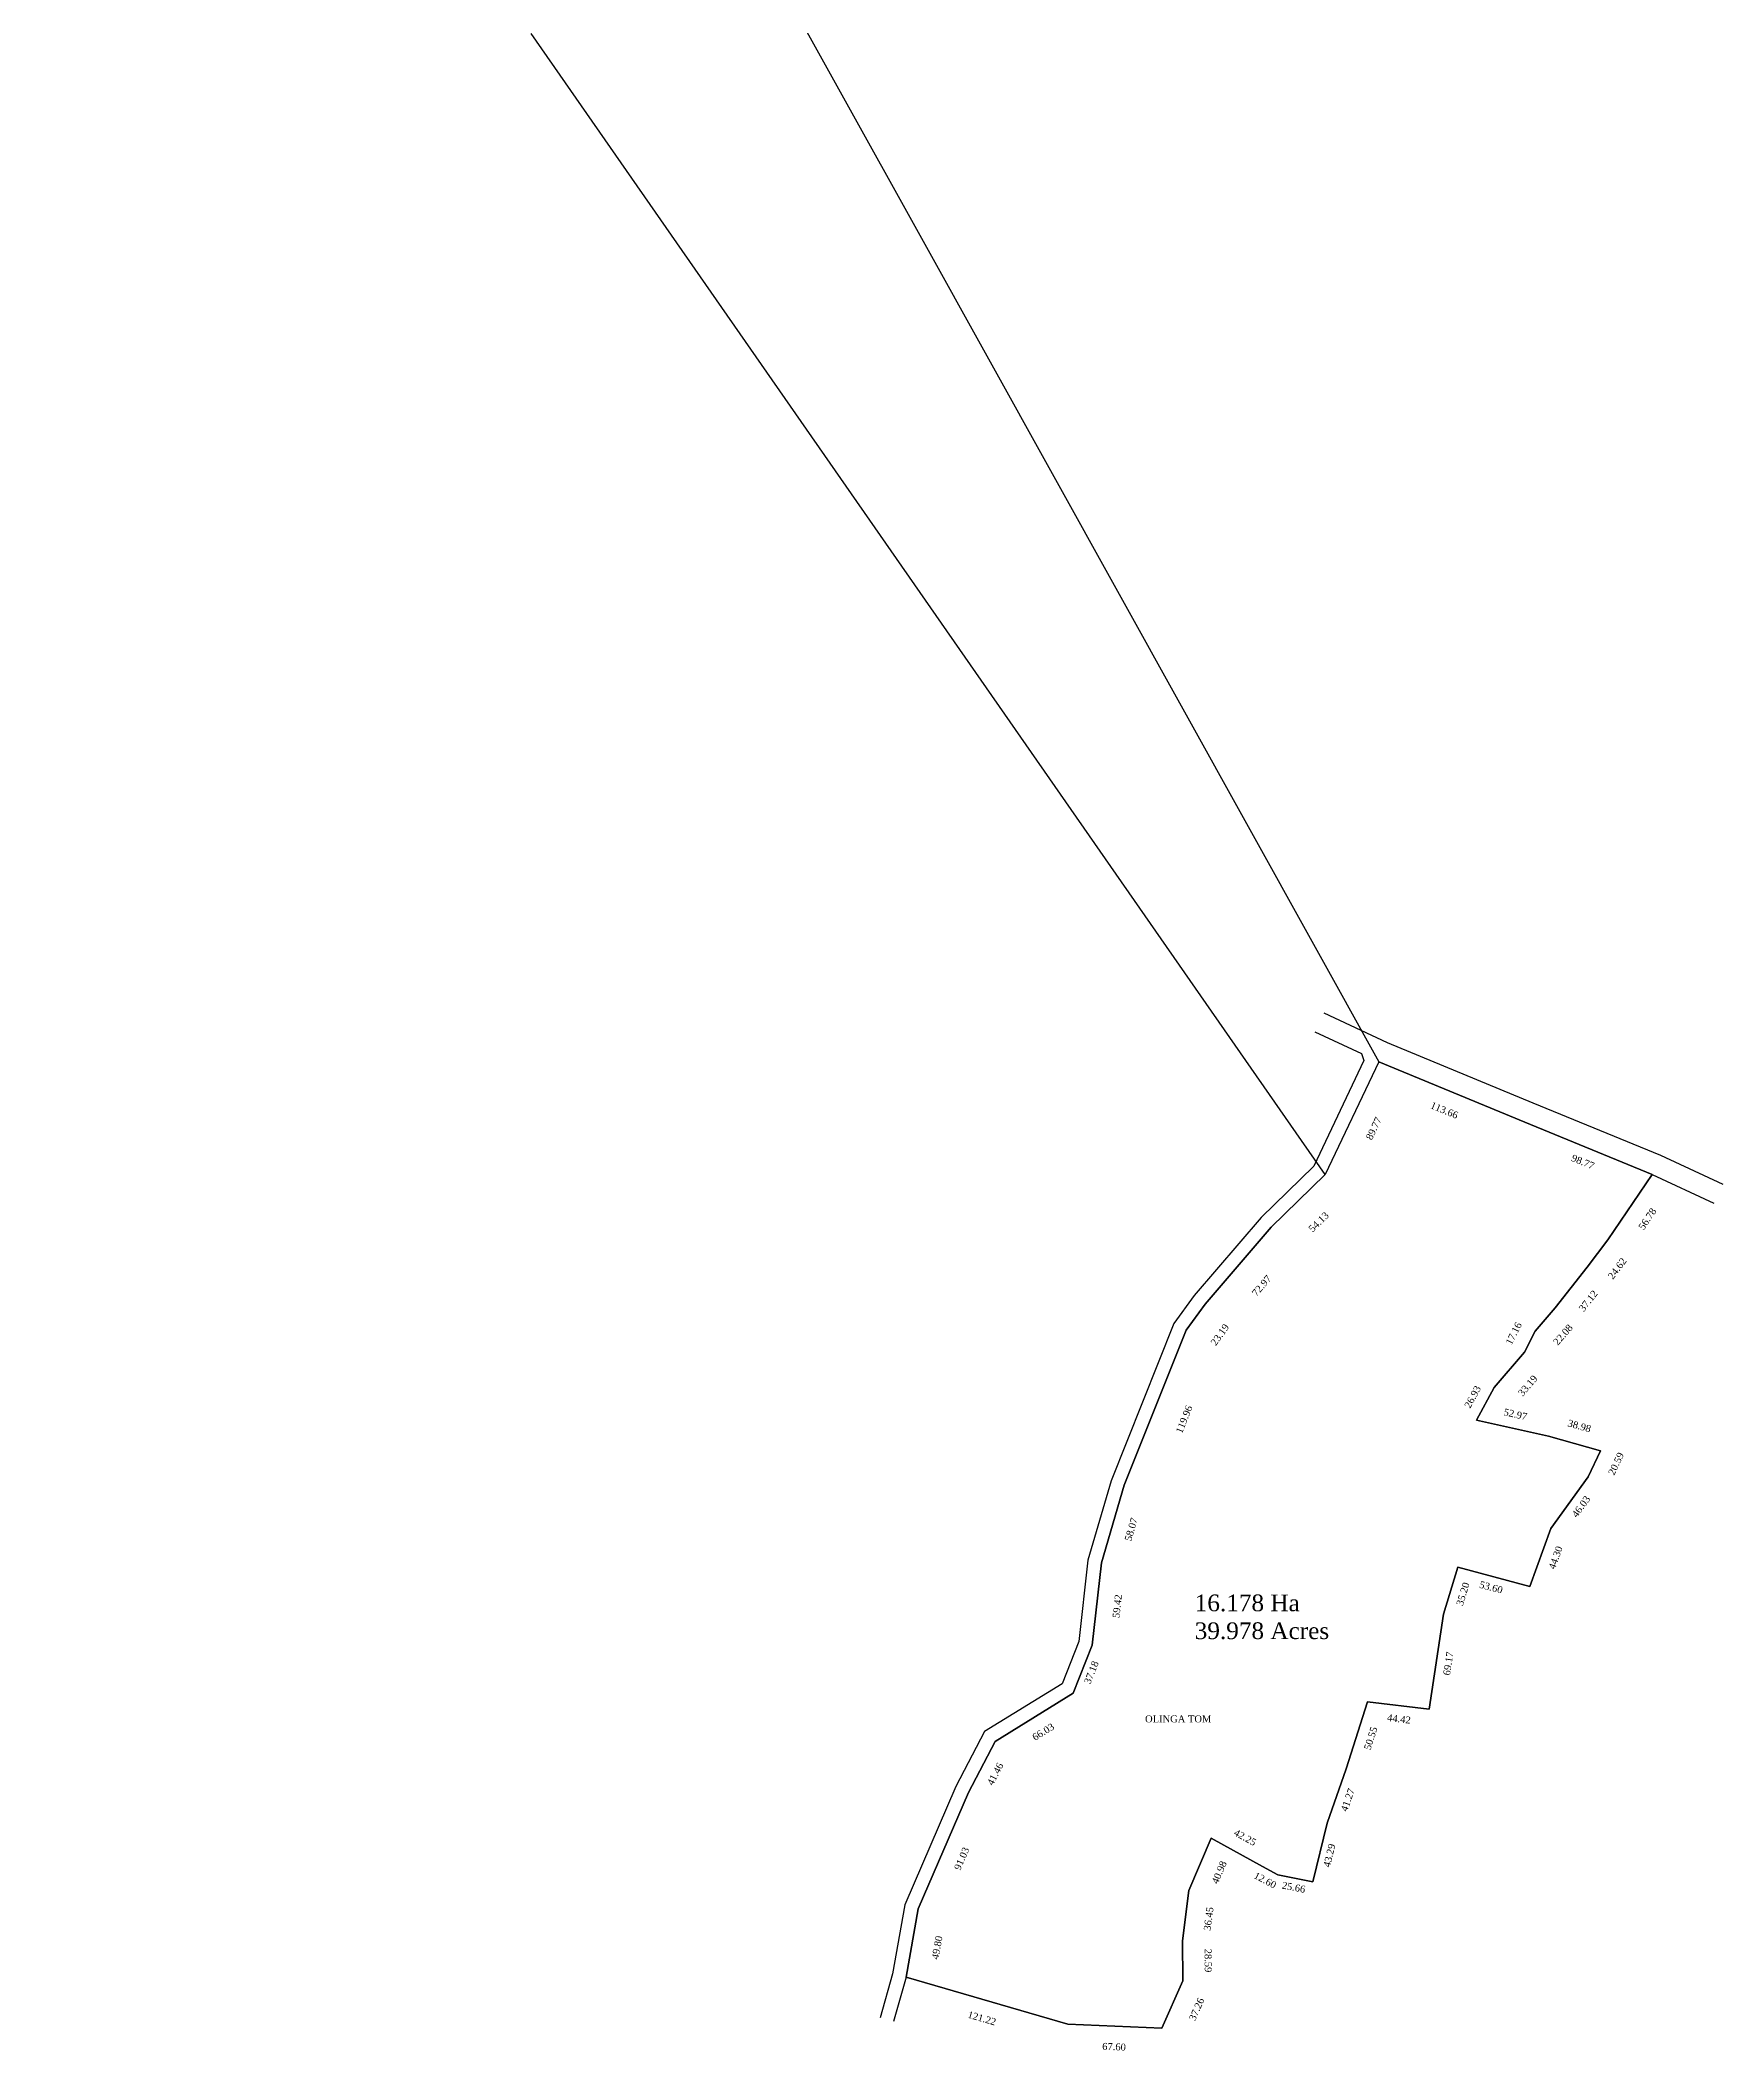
# Model space of a CAD drawing. Header units: metres. Extents: x 613820 to 620100, y 127859 to 130750.
# Drawn here: x 618891 to 620100, y 127859 to 129304 of the extents above; entities that cross this region are included whole.
import ezdxf

# ---------------------------------------------------------------- set-up
doc = ezdxf.new("R2010")
doc.units = ezdxf.units.M
doc.header["$LTSCALE"] = 25.4
doc.header["$MEASUREMENT"] = 0
doc.styles.get("Standard").update_dxf_attribs({"font": 'times.ttf', "height": 5})
doc.dimstyles.get("Standard").update_dxf_attribs({"dimtxt": 5, "dimasz": 0.18, "dimexe": 0.18, "dimexo": 0.0625, "dimgap": 0.09, "dimtad": 0, "dimzin": 0, "dimdsep": 46, "dimtxsty": 'Standard', "dimcen": 0.09, "dimse1": 1, "dimse2": 1, "dimsd1": 1, "dimsd2": 1, "dimaunit": 1, "dimadec": 4, "dimazin": 0, "dimtfac": 1, "dimtofl": 0, "dimtmove": 0, "dimatfit": 3, "dimfxl": 1, "dimtolj": 1, "dimtzin": 0, "dimarcsym": 0})

# ---------------------------------------------------------------- blocks, each defined once
blk = doc.blocks.new('*D2')
at = {"layer": 'Defpoints', "color": 0}
for p in [(619647.3, 128151.2), (619633.6, 128116.6), (619639.8, 128114.2)]:
    blk.add_point(p, dxfattribs=at)
at = {"color": 0, "insert": (619646.6, 128131.5), "char_height": 5, "attachment_point": 5, "rotation": 68.4104}
blk.add_mtext('\\A1;37.18', dxfattribs=at)
blk = doc.blocks.new('*D3')
at = {"layer": 'Defpoints', "color": 0}
for p in [(619633.6, 128116.6), (619577.4, 128081.9), (619583.9, 128071.4)]:
    blk.add_point(p, dxfattribs=at)
at = {"color": 0, "insert": (619612, 128088.8), "char_height": 5, "attachment_point": 5, "rotation": 31.7199}
blk.add_mtext('\\A1;66.03', dxfattribs=at)
blk = doc.blocks.new('*D4')
at = {"layer": 'Defpoints', "color": 0}
for p in [(619577.4, 128081.9), (619558.3, 128045.1), (619567.9, 128040.1)]:
    blk.add_point(p, dxfattribs=at)
at = {"color": 0, "insert": (619577.5, 128058.5), "char_height": 5, "attachment_point": 5, "rotation": 62.5122}
blk.add_mtext('\\A1;41.46', dxfattribs=at)
blk = doc.blocks.new('*D5')
at = {"layer": 'Defpoints', "color": 0}
for p in [(619769.6, 127991.9), (619777.1, 127979.2), (619780.7, 127986)]:
    blk.add_point(p, dxfattribs=at)
at = {"color": 0, "insert": (619771.5, 127982.2), "char_height": 5, "attachment_point": 5, "rotation": 331.7454}
blk.add_mtext('\\A1;12.60', dxfattribs=at)
blk = doc.blocks.new('*D6')
at = {"layer": 'Defpoints', "color": 0}
for p in [(619780.7, 127986), (619804.6, 127974.7), (619805.9, 127981.2)]:
    blk.add_point(p, dxfattribs=at)
at = {"color": 0, "insert": (619792, 127977.1), "char_height": 5, "attachment_point": 5, "rotation": 349.1524}
blk.add_mtext('\\A1;25.66', dxfattribs=at)
blk = doc.blocks.new('*D7')
at = {"layer": 'Defpoints', "color": 0}
for p in [(619816, 128023.2), (619805.9, 127981.2), (619812.7, 127979.5)]:
    blk.add_point(p, dxfattribs=at)
at = {"color": 0, "insert": (619817.7, 128000), "char_height": 5, "attachment_point": 5, "rotation": 76.4238}
blk.add_mtext('\\A1;43.29', dxfattribs=at)
blk = doc.blocks.new('*D8')
at = {"layer": 'Defpoints', "color": 0}
for p in [(619829.7, 128062.2), (619816, 128023.2), (619824, 128020.4)]:
    blk.add_point(p, dxfattribs=at)
at = {"color": 0, "insert": (619830.9, 128039.9), "char_height": 5, "attachment_point": 5, "rotation": 70.625}
blk.add_mtext('\\A1;41.27', dxfattribs=at)
blk = doc.blocks.new('*D9')
at = {"layer": 'Defpoints', "color": 0}
for p in [(619845.2, 128110.3), (619829.7, 128062.2), (619839.3, 128059.1)]:
    blk.add_point(p, dxfattribs=at)
at = {"color": 0, "insert": (619847.4, 128084.2), "char_height": 5, "attachment_point": 5, "rotation": 72.2038}
blk.add_mtext('\\A1;50.55', dxfattribs=at)
blk = doc.blocks.new('*D10')
at = {"layer": 'Defpoints', "color": 0}
for p in [(619845.2, 128110.3), (619889.3, 128105.1), (619888.2, 128095.6)]:
    blk.add_point(p, dxfattribs=at)
at = {"color": 0, "insert": (619867.7, 128098.1), "char_height": 5, "attachment_point": 5, "rotation": 353.2466}
blk.add_mtext('\\A1;44.42', dxfattribs=at)
blk = doc.blocks.new('*D11')
at = {"layer": 'Defpoints', "color": 0}
for p in [(619899.7, 128173.5), (619889.3, 128105.1), (619898, 128103.7)]:
    blk.add_point(p, dxfattribs=at)
at = {"color": 0, "insert": (619903.2, 128137.9), "char_height": 5, "attachment_point": 5, "rotation": 81.374}
blk.add_mtext('\\A1;69.17', dxfattribs=at)
blk = doc.blocks.new('*D12')
at = {"layer": 'Defpoints', "color": 0}
for p in [(619910.1, 128207.1), (619899.7, 128173.5), (619908.4, 128170.8)]:
    blk.add_point(p, dxfattribs=at)
at = {"color": 0, "insert": (619913.7, 128187.9), "char_height": 5, "attachment_point": 5, "rotation": 72.8355}
blk.add_mtext('\\A1;35.20', dxfattribs=at)
blk = doc.blocks.new('*D13')
at = {"layer": 'Defpoints', "color": 0}
for p in [(619910.1, 128207.1), (619961.8, 128193.2), (619959.8, 128185.7)]:
    blk.add_point(p, dxfattribs=at)
at = {"color": 0, "insert": (619933.9, 128192.7), "char_height": 5, "attachment_point": 5, "rotation": 344.9398}
blk.add_mtext('\\A1;53.60', dxfattribs=at)
blk = doc.blocks.new('*D14')
at = {"layer": 'Defpoints', "color": 0}
for p in [(619976.8, 128234.9), (619986.5, 128231.4), (619961.8, 128193.2)]:
    blk.add_point(p, dxfattribs=at)
at = {"color": 0, "insert": (619980.3, 128214), "char_height": 5, "attachment_point": 5, "rotation": 70.2313}
blk.add_mtext('\\A1;44.30', dxfattribs=at)
blk = doc.blocks.new('*D15')
at = {"layer": 'Defpoints', "color": 0}
for p in [(620003.8, 128272.2), (620010.6, 128267.2), (619976.8, 128234.9)]:
    blk.add_point(p, dxfattribs=at)
at = {"color": 0, "insert": (619998.6, 128250.7), "char_height": 5, "attachment_point": 5, "rotation": 54.133}
blk.add_mtext('\\A1;46.03', dxfattribs=at)
blk = doc.blocks.new('*D16')
at = {"layer": 'Defpoints', "color": 0}
for p in [(620012.6, 128290.8), (620025.3, 128284.7), (620003.8, 128272.2)]:
    blk.add_point(p, dxfattribs=at)
at = {"color": 0, "insert": (620023.8, 128281.5), "char_height": 5, "attachment_point": 5, "rotation": 64.6459}
blk.add_mtext('\\A1;20.59', dxfattribs=at)
blk = doc.blocks.new('*D17')
at = {"layer": 'Defpoints', "color": 0}
for p in [(619978.6, 128313.9), (619975.1, 128301.3), (620012.6, 128290.8)]:
    blk.add_point(p, dxfattribs=at)
at = {"color": 0, "insert": (619997.4, 128308.6), "char_height": 5, "attachment_point": 5, "rotation": 344.2529}
blk.add_mtext('\\A1;38.98', dxfattribs=at)
blk = doc.blocks.new('*D18')
at = {"layer": 'Defpoints', "color": 0}
for p in [(619925.5, 128322.7), (619923.3, 128312.7), (619975.1, 128301.3)]:
    blk.add_point(p, dxfattribs=at)
at = {"color": 0, "insert": (619951.4, 128317), "char_height": 5, "attachment_point": 5, "rotation": 347.5761}
blk.add_mtext('\\A1;52.97', dxfattribs=at)
blk = doc.blocks.new('*D19')
at = {"layer": 'Defpoints', "color": 0}
for p in [(619927.1, 128341.3), (619936.2, 128336.4), (619923.3, 128312.7)]:
    blk.add_point(p, dxfattribs=at)
at = {"color": 0, "insert": (619920.7, 128329.5), "char_height": 5, "attachment_point": 5, "rotation": 61.4709}
blk.add_mtext('\\A1;26.93', dxfattribs=at)
blk = doc.blocks.new('*D20')
at = {"layer": 'Defpoints', "color": 0}
for p in [(619957.8, 128361.6), (619971.1, 128350.1), (619936.2, 128336.4)]:
    blk.add_point(p, dxfattribs=at)
at = {"color": 0, "insert": (619960.3, 128337.6), "char_height": 5, "attachment_point": 5, "rotation": 49.3118}
blk.add_mtext('\\A1;33.19', dxfattribs=at)
blk = doc.blocks.new('*D21')
at = {"layer": 'Defpoints', "color": 0}
for p in [(619954.1, 128382.7), (619965.6, 128376.9), (619957.8, 128361.6)]:
    blk.add_point(p, dxfattribs=at)
at = {"color": 0, "insert": (619950.2, 128375.1), "char_height": 5, "attachment_point": 5, "rotation": 63.0407}
blk.add_mtext('\\A1;17.16', dxfattribs=at)
blk = doc.blocks.new('*D22')
at = {"layer": 'Defpoints', "color": 0}
for p in [(619980.1, 128393.5), (619992.8, 128382.5), (619965.6, 128376.9)]:
    blk.add_point(p, dxfattribs=at)
at = {"color": 0, "insert": (619985.6, 128374.2), "char_height": 5, "attachment_point": 5, "rotation": 49.0784}
blk.add_mtext('\\A1;22.08', dxfattribs=at)
blk = doc.blocks.new('*D23')
at = {"layer": 'Defpoints', "color": 0}
for p in [(620003, 128422.8), (620015.3, 128413.1), (619980.1, 128393.5)]:
    blk.add_point(p, dxfattribs=at)
at = {"color": 0, "insert": (620003.8, 128398.5), "char_height": 5, "attachment_point": 5, "rotation": 51.883}
blk.add_mtext('\\A1;37.12', dxfattribs=at)
blk = doc.blocks.new('*D24')
at = {"layer": 'Defpoints', "color": 0}
for p in [(620017.9, 128442.4), (620003, 128422.8), (620032.1, 128431.6)]:
    blk.add_point(p, dxfattribs=at)
at = {"color": 0, "insert": (620024.6, 128421.8), "char_height": 5, "attachment_point": 5, "rotation": 52.8187}
blk.add_mtext('\\A1;24.62', dxfattribs=at)
blk = doc.blocks.new('*D25')
at = {"layer": 'Defpoints', "color": 0}
for p in [(620049.6, 128489.5), (620062.2, 128481), (620017.9, 128442.4)]:
    blk.add_point(p, dxfattribs=at)
at = {"color": 0, "insert": (620046.3, 128457.4), "char_height": 5, "attachment_point": 5, "rotation": 56.0214}
blk.add_mtext('\\A1;56.78', dxfattribs=at)
blk = doc.blocks.new('*D26')
at = {"layer": 'Defpoints', "color": 0}
for p in [(619958.2, 128527), (619954.2, 128517.2), (620049.6, 128489.5)]:
    blk.add_point(p, dxfattribs=at)
at = {"color": 0, "insert": (619999.9, 128498.4), "char_height": 5, "attachment_point": 5, "rotation": 337.6641}
blk.add_mtext('\\A1;98.77', dxfattribs=at)
blk = doc.blocks.new('*D27')
at = {"layer": 'Defpoints', "color": 0}
for p in [(619853.2, 128570.4), (619847.7, 128557.2), (619958.2, 128527)]:
    blk.add_point(p, dxfattribs=at)
at = {"color": 0, "insert": (619900.3, 128535.5), "char_height": 5, "attachment_point": 5, "rotation": 337.5573}
blk.add_mtext('\\A1;113.66', dxfattribs=at)
blk = doc.blocks.new('*D28')
at = {"layer": 'Defpoints', "color": 0}
for p in [(619853.2, 128570.4), (619814.7, 128489.3), (619830.3, 128481.8)]:
    blk.add_point(p, dxfattribs=at)
at = {"color": 0, "insert": (619849.6, 128522.4), "char_height": 5, "attachment_point": 5, "rotation": 64.573}
blk.add_mtext('\\A1;89.77', dxfattribs=at)
blk = doc.blocks.new('*D29')
at = {"layer": 'Defpoints', "color": 0}
for p in [(619814.7, 128489.3), (619775.9, 128451.6), (619790.6, 128436.4)]:
    blk.add_point(p, dxfattribs=at)
at = {"color": 0, "insert": (619810, 128455.2), "char_height": 5, "attachment_point": 5, "rotation": 44.2118}
blk.add_mtext('\\A1;54.13', dxfattribs=at)
blk = doc.blocks.new('*D30')
at = {"layer": 'Defpoints', "color": 0}
for p in [(619775.9, 128451.6), (619728.3, 128396.2), (619745.2, 128381.7)]:
    blk.add_point(p, dxfattribs=at)
at = {"color": 0, "insert": (619769, 128409.4), "char_height": 5, "attachment_point": 5, "rotation": 49.3093}
blk.add_mtext('\\A1;72.97', dxfattribs=at)
blk = doc.blocks.new('*D31')
at = {"layer": 'Defpoints', "color": 0}
for p in [(619728.3, 128396.2), (619714.7, 128377.4), (619732.2, 128364.8)]:
    blk.add_point(p, dxfattribs=at)
at = {"color": 0, "insert": (619739, 128374.2), "char_height": 5, "attachment_point": 5, "rotation": 54.2952}
blk.add_mtext('\\A1;23.19', dxfattribs=at)
blk = doc.blocks.new('*D32')
at = {"layer": 'Defpoints', "color": 0}
for p in [(619714.7, 128377.4), (619670.2, 128266), (619691, 128257.7)]:
    blk.add_point(p, dxfattribs=at)
at = {"color": 0, "insert": (619713.3, 128313.4), "char_height": 5, "attachment_point": 5, "rotation": 68.2193}
blk.add_mtext('\\A1;119.96', dxfattribs=at)
blk = doc.blocks.new('*D33')
at = {"layer": 'Defpoints', "color": 0}
for p in [(619670.2, 128266), (619653.9, 128210.3), (619667, 128206.4)]:
    blk.add_point(p, dxfattribs=at)
at = {"color": 0, "insert": (619675.2, 128234.3), "char_height": 5, "attachment_point": 5, "rotation": 73.7137}
blk.add_mtext('\\A1;58.07', dxfattribs=at)
blk = doc.blocks.new('*D34')
at = {"layer": 'Defpoints', "color": 0}
for p in [(619653.9, 128210.3), (619647.3, 128151.2), (619661.9, 128149.6)]:
    blk.add_point(p, dxfattribs=at)
at = {"color": 0, "insert": (619665.2, 128179.1), "char_height": 5, "attachment_point": 5, "rotation": 83.5464}
blk.add_mtext('\\A1;59.42', dxfattribs=at)
blk = doc.blocks.new('*D35')
at = {"layer": 'Defpoints', "color": 0}
for p in [(619558.3, 128045.1), (619522.2, 127961.6), (619535.4, 127955.9)]:
    blk.add_point(p, dxfattribs=at)
at = {"color": 0, "insert": (619553.4, 127997.7), "char_height": 5, "attachment_point": 5, "rotation": 66.6423}
blk.add_mtext('\\A1;91.03', dxfattribs=at)
blk = doc.blocks.new('*D36')
at = {"layer": 'Defpoints', "color": 0}
for p in [(619522.2, 127961.6), (619513.3, 127912.6), (619531.3, 127909.3)]:
    blk.add_point(p, dxfattribs=at)
at = {"color": 0, "insert": (619535.7, 127933.8), "char_height": 5, "attachment_point": 5, "rotation": 79.7581}
blk.add_mtext('\\A1;49.80', dxfattribs=at)
blk = doc.blocks.new('*D37')
at = {"layer": 'Defpoints', "color": 0}
for p in [(619513.3, 127912.5), (619629.7, 127878.7), (619626.1, 127866.1)]:
    blk.add_point(p, dxfattribs=at)
at = {"color": 0, "insert": (619567.9, 127883), "char_height": 5, "attachment_point": 5, "rotation": 343.7763}
blk.add_mtext('\\A1;121.22', dxfattribs=at)
blk = doc.blocks.new('*D38')
at = {"layer": 'Defpoints', "color": 0}
for p in [(619629.7, 127878.7), (619697.3, 127875.9), (619696.7, 127861.2)]:
    blk.add_point(p, dxfattribs=at)
at = {"color": 0, "insert": (619662.9, 127862.5), "char_height": 5, "attachment_point": 5, "rotation": 357.6872}
blk.add_mtext('\\A1;67.60', dxfattribs=at)
blk = doc.blocks.new('*D39')
at = {"layer": 'Defpoints', "color": 0}
for p in [(619712.3, 127910), (619728.3, 127903), (619697.3, 127875.9)]:
    blk.add_point(p, dxfattribs=at)
at = {"color": 0, "insert": (619722.3, 127889.5), "char_height": 5, "attachment_point": 5, "rotation": 66.1693}
blk.add_mtext('\\A1;37.26', dxfattribs=at)
blk = doc.blocks.new('*D40')
at = {"layer": 'Defpoints', "color": 0}
for p in [(619712, 127938.6), (619730.3, 127938.8), (619712.3, 127910)]:
    blk.add_point(p, dxfattribs=at)
at = {"color": 0, "insert": (619730.5, 127924.5), "char_height": 5, "attachment_point": 5, "rotation": 270.6192}
blk.add_mtext('\\A1;28.59', dxfattribs=at)
blk = doc.blocks.new('*D41')
at = {"layer": 'Defpoints', "color": 0}
for p in [(619716.7, 127974.8), (619733.2, 127972.6), (619712, 127938.6)]:
    blk.add_point(p, dxfattribs=at)
at = {"color": 0, "insert": (619730.9, 127954.5), "char_height": 5, "attachment_point": 5, "rotation": 82.6593}
blk.add_mtext('\\A1;36.45', dxfattribs=at)
blk = doc.blocks.new('*D42')
at = {"layer": 'Defpoints', "color": 0}
for p in [(619732.7, 128012.5), (619746.5, 128006.6), (619716.7, 127974.8)]:
    blk.add_point(p, dxfattribs=at)
at = {"color": 0, "insert": (619738.5, 127987.8), "char_height": 5, "attachment_point": 5, "rotation": 67.0606}
blk.add_mtext('\\A1;40.98', dxfattribs=at)
blk = doc.blocks.new('*D43')
at = {"layer": 'Defpoints', "color": 0}
for p in [(619732.7, 128012.5), (619775.5, 128002.7), (619769.6, 127991.9)]:
    blk.add_point(p, dxfattribs=at)
at = {"color": 0, "insert": (619757.1, 128012.9), "char_height": 5, "attachment_point": 5, "rotation": 330.91}
blk.add_mtext('\\A1;42.25', dxfattribs=at)

msp = doc.modelspace()

# ---------------------------------------------------------------- linework, layer by layer
for points in [[(618891, 130302), (619524.388, 129162.128), (619853.2, 128570.383), (619958.25, 128526.993), (620049.614, 128489.455), (620017.879, 128442.368), (620002.999, 128422.751), (619980.083, 128393.543), (619965.619, 128376.858), (619957.84, 128361.564), (619936.202, 128336.397), (619923.339, 128312.735), (619975.068, 128301.339), (620012.589, 128290.759), (620003.772, 128272.152), (619976.804, 128234.852), (619961.82, 128193.161), (619910.065, 128207.087), (619899.677, 128173.455), (619889.303, 128105.07), (619845.188, 128110.294), (619829.738, 128062.162), (619816.047, 128023.23), (619805.886, 127981.153), (619780.68, 127985.983), (619769.577, 127991.95), (619732.657, 128012.491), (619716.684, 127974.75), (619712.027, 127938.6), (619712.336, 127910.011), (619697.28, 127875.924), (619629.734, 127878.652), (619513.343, 127912.519), (619522.198, 127961.583), (619558.287, 128045.149), (619577.423, 128081.928), (619633.591, 128116.645), (619647.271, 128151.215), (619653.95, 128210.261), (619670.235, 128266.001), (619714.748, 128377.4), (619728.284, 128396.234), (619775.858, 128451.562), (619814.655, 128489.306), (619243.983, 129309.266)], [(619813.631, 128605.558), (619859.257, 128584.11), (619963.963, 128540.862), (620055.624, 128503.202), (620100.462, 128482.395)], [(619807.25, 128591.983), (619840.711, 128576.254)], [(619842.518, 128571.205), (619806.395, 128495.221), (619768.566, 128458.419), (619720.418, 128402.424), (619705.915, 128382.245), (619660.771, 128269.266), (619644.11, 128212.24), (619637.484, 128153.659), (619625.513, 128123.408), (619569.823, 128088.986), (619549.249, 128049.445), (619512.562, 127964.492), (619503.586, 127914.818), (619494.82, 127883.402)], [(619853.2, 128570.383), (619814.655, 128489.306), (619775.858, 128451.562), (619728.284, 128396.234), (619714.748, 128377.4), (619670.235, 128266.001), (619653.95, 128210.261), (619647.271, 128151.215), (619633.591, 128116.645), (619577.423, 128081.928), (619558.287, 128045.149), (619522.198, 127961.583), (619513.344, 127912.58), (619504.452, 127880.714)], [(619670.235, 128266.001), (619653.95, 128210.261), (619647.271, 128151.215), (619633.591, 128116.645), (619577.423, 128081.928), (619558.287, 128045.149), (619522.198, 127961.583), (619513.343, 127912.519), (619629.734, 127878.652), (619697.28, 127875.924), (619712.336, 127910.011), (619712.027, 127938.6), (619716.684, 127974.75), (619732.657, 128012.491), (619769.577, 127991.95), (619780.68, 127985.983), (619805.886, 127981.153), (619816.047, 128023.23), (619829.738, 128062.162), (619845.188, 128110.294), (619889.303, 128105.07), (619899.677, 128173.455), (619910.065, 128207.087), (619961.82, 128193.161), (619976.804, 128234.852), (620003.772, 128272.152), (620012.589, 128290.759), (619975.068, 128301.339), (619923.339, 128312.735), (619936.202, 128336.397), (619957.84, 128361.564), (619965.619, 128376.858), (619980.083, 128393.543), (620002.999, 128422.751), (620017.879, 128442.368), (620049.614, 128489.455), (619958.25, 128526.993), (619853.2, 128570.383), (619814.655, 128489.306), (619775.858, 128451.562), (619728.284, 128396.234), (619714.748, 128377.4), (619670.235, 128266.001)], [(619840.711, 128576.254), (619842.518, 128571.205)], [(619853.2, 128570.383), (619958.25, 128526.993), (620049.614, 128489.455), (620094.148, 128468.789)]]:
    msp.add_lwpolyline(points)

# ---------------------------------------------------------------- texts
at = {"attachment_point": 1}
for s, insert, char_height, width in [('16.178 Ha\\P39.978 Acres', (619720.883, 128187.499), 12, 123.26744), ('{\\C1;OLINGA TOM}', (619685.195, 128100.645), 5, 112.83852)]:
    msp.add_mtext(s, dxfattribs=dict(at, insert=insert, char_height=char_height, width=width))

# ---------------------------------------------------------------- dimensions: what is measured, and where the dimension line sits
for p1, p2, distance, picture, middle in [((619853.2, 128570.383), (619814.655, 128489.306), 17.368, '*D28', (619849.613, 128522.387)), ((619958.25, 128526.993), (619853.2, 128570.383), 14.289, '*D27', (619900.27, 128535.481)), ((620049.614, 128489.455), (619958.25, 128526.993), 10.572, '*D26', (619999.914, 128498.445)), ((619814.655, 128489.306), (619775.858, 128451.562), 21.21, '*D29', (619810.046, 128455.231)), ((620017.879, 128442.368), (620049.614, 128489.455), -15.15, '*D25', (620046.31, 128457.444)), ((619775.858, 128451.562), (619728.284, 128396.234), 22.284, '*D30', (619768.968, 128409.369)), ((620002.999, 128422.751), (620017.879, 128442.368), -17.817, '*D24', (620024.635, 128421.792)), ((619980.083, 128393.543), (620002.999, 128422.751), -15.64, '*D23', (620003.846, 128398.493)), ((619728.284, 128396.234), (619714.748, 128377.4), 21.55, '*D31', (619739.015, 128374.241)), ((619965.619, 128376.858), (619980.083, 128393.543), -16.854, '*D22', (619985.586, 128374.161)), ((619957.84, 128361.564), (619965.619, 128376.858), 12.905, '*D21', (619950.227, 128375.062)), ((619714.748, 128377.4), (619670.235, 128266.001), 22.396, '*D32', (619713.289, 128313.39)), ((619936.202, 128336.397), (619957.84, 128361.564), -17.522, '*D20', (619960.307, 128337.557)), ((619923.339, 128312.735), (619936.202, 128336.397), 10.319, '*D19', (619920.705, 128329.494)), ((619975.068, 128301.339), (619923.339, 128312.735), -10.207, '*D18', (619951.4, 128317.005)), ((620012.589, 128290.759), (619975.068, 128301.339), -13.074, '*D17', (619997.377, 128308.633)), ((619670.235, 128266.001), (619653.95, 128210.261), 13.646, '*D33', (619675.191, 128234.304)), ((619653.95, 128210.261), (619647.271, 128151.215), 14.698, '*D34', (619665.216, 128179.086)), ((619910.065, 128207.087), (619961.82, 128193.161), -7.734, '*D13', (619933.933, 128192.656)), ((619899.677, 128173.455), (619889.303, 128105.07), 8.822, '*D11', (619903.213, 128137.939)), ((619647.271, 128151.215), (619633.591, 128116.645), 6.631, '*D2', (619646.597, 128131.49)), ((619633.591, 128116.645), (619577.423, 128081.928), 12.322, '*D3', (619611.986, 128088.805)), ((619577.423, 128081.928), (619558.287, 128045.149), 10.867, '*D4', (619577.495, 128058.523)), ((619829.738, 128062.162), (619816.047, 128023.23), 8.45, '*D8', (619830.864, 128039.893)), ((619558.287, 128045.149), (619522.198, 127961.583), 14.328, '*D35', (619553.397, 127997.685)), ((619732.657, 128012.491), (619769.577, 127991.95), 12.273, '*D43', (619757.084, 128012.945)), ((619716.684, 127974.75), (619732.657, 128012.491), -15.015, '*D42', (619738.498, 127987.768)), ((619712.027, 127938.6), (619716.684, 127974.75), -16.666, '*D41', (619730.885, 127954.546)), ((619780.68, 127985.983), (619805.886, 127981.153), -6.615, '*D6', (619792.038, 127977.071)), ((619522.198, 127961.583), (619513.344, 127912.58), 18.26, '*D36', (619535.74, 127933.835)), ((619712.336, 127910.011), (619712.027, 127938.6), -18.321, '*D40', (619730.501, 127924.504)), ((619513.343, 127912.519), (619629.734, 127878.652), -13.083, '*D37', (619567.883, 127883.024)), ((619629.734, 127878.652), (619697.28, 127875.924), -14.752, '*D38', (619662.912, 127862.548))]:
    dim = msp.add_aligned_dim(p1=p1, p2=p2, distance=distance, dimstyle='Standard')
    dim.commit()
    dim.dimension.update_dxf_attribs({"geometry": picture, "text_midpoint": middle})
for base, p1, p2, angle, picture, middle in [((620025.329, 128284.722), (620003.772, 128272.152), (620012.589, 128290.759), 64.645883, '*D16', (620023.813, 128281.522)), ((620010.582, 128267.229), (619976.804, 128234.852), (620003.772, 128272.152), 54.13297, '*D15', (619998.602, 128250.659)), ((619986.533, 128231.355), (619961.82, 128193.161), (619976.804, 128234.852), 70.231253, '*D14', (619980.289, 128213.98)), ((619908.419, 128170.755), (619910.065, 128207.087), (619899.677, 128173.455), 252.83552, '*D12', (619913.715, 128187.9)), ((619839.334, 128059.082), (619845.188, 128110.294), (619829.738, 128062.162), 252.203771, '*D9', (619847.39, 128084.179)), ((619888.186, 128095.634), (619845.188, 128110.294), (619889.303, 128105.07), 353.246611, '*D10', (619867.679, 128098.063)), ((619812.727, 127979.501), (619816.047, 128023.23), (619805.886, 127981.153), 256.423798, '*D7', (619817.681, 128000.015)), ((619777.061, 127979.25), (619769.577, 127991.95), (619780.68, 127985.983), 331.745424, '*D5', (619771.51, 127982.233)), ((619728.252, 127902.981), (619697.28, 127875.924), (619712.336, 127910.011), 66.169273, '*D39', (619722.31, 127889.528))]:
    dim = msp.add_linear_dim(base=base, p1=p1, p2=p2, angle=angle, dimstyle='Standard')
    dim.commit()
    dim.dimension.update_dxf_attribs({"geometry": picture, "text_midpoint": middle, "dimtype": 161})

doc.saveas('drawing.dxf')
